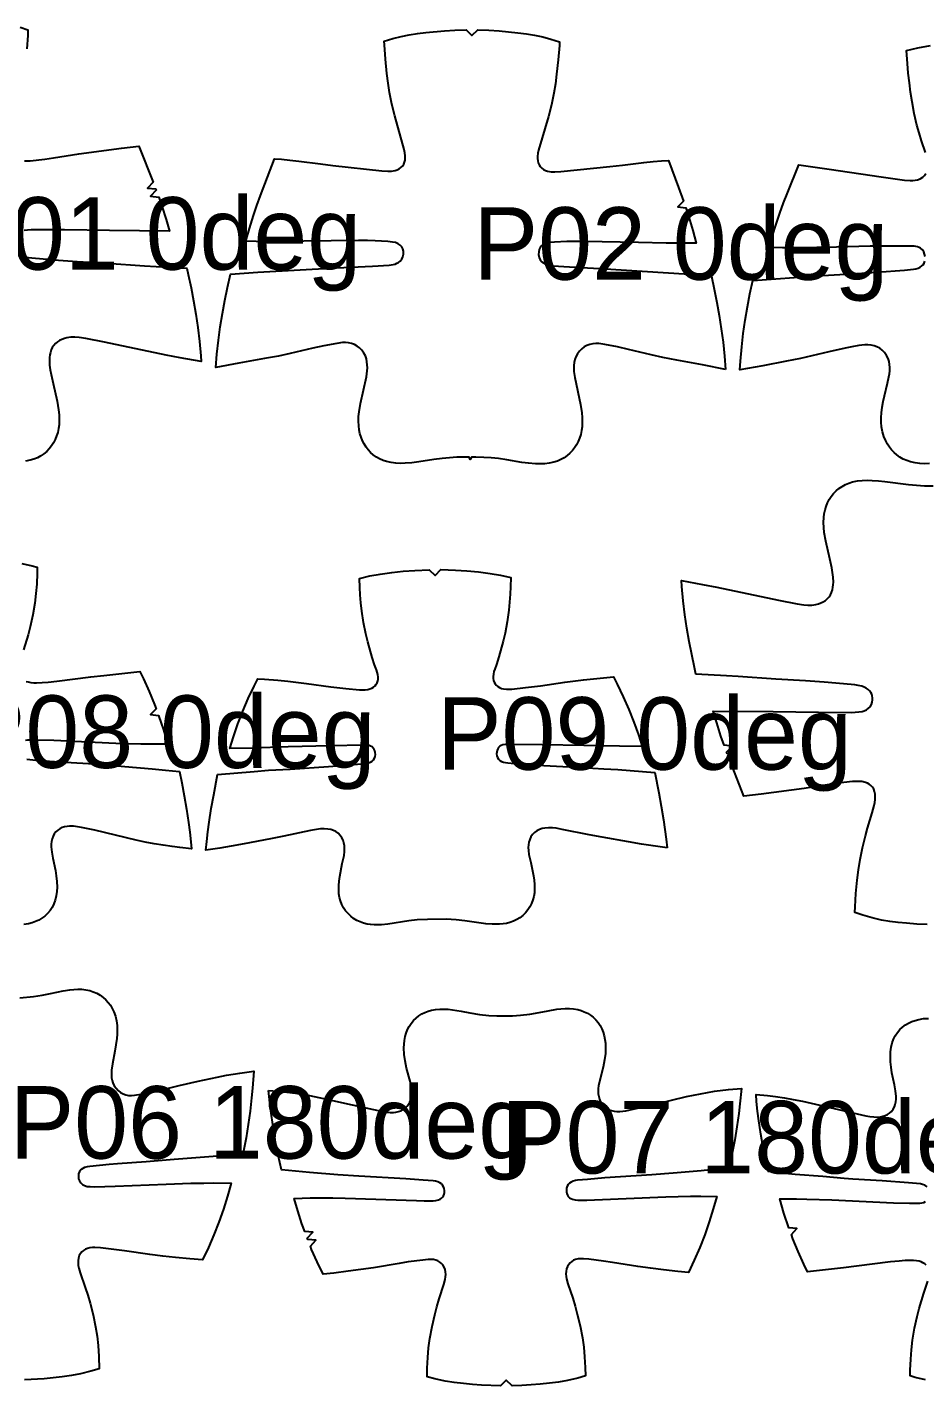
# Model space of a CAD drawing. Header units: millimetres. Extents: x 0 to 2016, y 0 to 4064.
# Drawn here: x 621.7 to 931.4, y 3026.7 to 3495.5 of the extents above; entities that cross this region are included whole.
import ezdxf

# ---------------------------------------------------------------- set-up
doc = ezdxf.new("R2010")
doc.units = ezdxf.units.MM
doc.layers.add('ANNOTATION', color=3, linetype='Continuous')
doc.layers.add('PIECES', color=5, linetype='Continuous')

msp = doc.modelspace()

# ---------------------------------------------------------------- linework, layer by layer
at = {"layer": 'PIECES'}
for points in [[(619.22, 3495.48), (621.92, 3494.55), (621.86, 3492.56), (621.58, 3488.01)], [(931.6, 3452.23), (930.26, 3456.25), (929.43, 3458.97), (928.68, 3461.72), (927.77, 3465.72), (927.02, 3469.76), (926.51, 3473.02), (926.08, 3476.3), (925.7, 3479.61), (925.39, 3482.94), (925.07, 3487.42), (928.95, 3488.36), (933.35, 3489.21)], [(620.71, 3449.33), (622.71, 3449.4), (627.72, 3449.99), (630.73, 3450.41), (639.47, 3451.75), (654.19, 3453.77), (660.19, 3454.46), (665.11, 3442.02), (663.23, 3439.96), (666.01, 3439.69), (666.18, 3439.22), (664.26, 3437.19), (667.03, 3436.87), (668.13, 3433.67), (669.57, 3429.17), (670.77, 3425.07), (650.08, 3425.28), (634.5, 3425.51), (623, 3425.52), (621.8, 3425.48), (620.61, 3425.38)], [(931.49, 3416.32), (931.33, 3417.16), (931.02, 3417.95), (930.55, 3418.66), (929.93, 3419.23), (929.43, 3419.5), (928.89, 3419.69), (927.74, 3419.88), (926.07, 3419.98), (915.65, 3419.96), (912.5, 3419.92), (900.98, 3419.62), (887.26, 3419.36), (882.27, 3419.35), (877.43, 3419.41), (881.41, 3431.35), (882.65, 3434.89), (883.86, 3438.03), (887.89, 3447.93), (898.4, 3446.46), (916.37, 3443.83), (924.35, 3442.73), (926.37, 3442.59), (927.23, 3442.6), (928.08, 3442.67), (928.91, 3442.85), (929.84, 3443.2), (930.68, 3443.73), (931.27, 3444.32), (931.74, 3445)], [(620.73, 3416.24), (621.98, 3416.04), (623.23, 3415.91), (632.46, 3415.15), (638.9, 3414.67), (649.13, 3414.07), (662.18, 3413.13), (666.19, 3412.87), (676.74, 3412.35), (677.25, 3410.1), (678.19, 3405.6), (679.06, 3401.08), (679.87, 3396.49), (680.58, 3391.89), (681.16, 3387.02), (681.6, 3382.13), (681.72, 3380.08), (681.72, 3380.08), (674.47, 3381.38), (669.58, 3382.33), (648.3, 3386.78), (641.85, 3388.07), (639.55, 3388.4), (638.14, 3388.5), (636.74, 3388.48), (635.35, 3388.3), (634.48, 3388.08), (633.64, 3387.78), (632.84, 3387.39), (632.1, 3386.92), (631.42, 3386.35), (630.83, 3385.69), (630.33, 3384.94), (629.94, 3384.12), (629.65, 3383.27), (629.46, 3382.38), (629.35, 3381.46), (629.3, 3380.54), (629.37, 3378.92), (629.58, 3377.31), (629.88, 3375.7), (630.57, 3372.52), (631.97, 3366.41), (632.47, 3363.46), (632.66, 3361.73), (632.73, 3359.99), (632.65, 3358.26), (632.48, 3356.96), (632.21, 3355.69), (631.82, 3354.44), (631.33, 3353.23), (630.74, 3352.1), (630.06, 3351.04), (629.27, 3350.04), (628.39, 3349.13), (627.42, 3348.31), (626.33, 3347.57), (625.17, 3346.95), (623.96, 3346.44), (622.7, 3346.04), (621.05, 3345.69)], [(933.04, 3344.9), (931.37, 3344.86), (929.71, 3344.93), (928.06, 3345.14), (926.44, 3345.51), (925.18, 3345.93), (923.98, 3346.46), (922.83, 3347.11), (921.75, 3347.88), (920.8, 3348.7), (919.95, 3349.61), (919.18, 3350.59), (918.5, 3351.64), (917.91, 3352.76), (917.27, 3354.31), (916.81, 3355.92), (916.5, 3357.58), (916.35, 3359.19), (916.33, 3360.81), (916.42, 3362.43), (916.65, 3364.39), (917, 3366.34), (917.44, 3368.26), (918.57, 3372.61), (919.04, 3374.81), (919.2, 3375.88), (919.3, 3376.95), (919.33, 3378.02), (919.26, 3379.08), (919.07, 3380.13), (918.76, 3381.14), (918.23, 3382.23), (917.54, 3383.21), (916.69, 3384.07), (915.83, 3384.69), (914.89, 3385.18), (913.89, 3385.53), (912.85, 3385.76), (911.79, 3385.86), (910.72, 3385.85), (909.65, 3385.77), (908.59, 3385.63), (906.25, 3385.24), (903.94, 3384.77), (898.24, 3383.49), (888.46, 3381.2), (883.73, 3380.21), (875.54, 3378.63), (867.62, 3377.25), (867.79, 3380.26), (868.22, 3385.22), (868.75, 3389.84), (869.4, 3394.43), (870.16, 3398.97), (871.04, 3403.49), (872.06, 3408.07), (894.29, 3409.64), (907.93, 3410.46), (914.88, 3410.91), (924.4, 3411.69), (927.45, 3411.99), (928.28, 3412.14), (929.09, 3412.37), (929.85, 3412.72), (930.37, 3413.09), (930.81, 3413.54), (931.16, 3414.07), (931.43, 3414.79)], [(932.18, 3185.84), (928.61, 3186.02), (925.05, 3186.3), (922.19, 3186.58), (919.34, 3186.95), (916.51, 3187.44), (913.21, 3188.19), (909.96, 3189.12), (907.26, 3190.04), (907.32, 3192.04), (907.6, 3196.59), (908.03, 3201.13), (908.47, 3204.71), (909.04, 3208.28), (909.88, 3212.39), (910.89, 3216.46), (911.63, 3219.17), (913.2, 3224.38), (913.89, 3226.9), (914.11, 3227.93), (914.25, 3228.98), (914.3, 3230.03), (914.23, 3230.91), (914.06, 3231.76), (913.76, 3232.56), (913.31, 3233.3), (912.81, 3233.84), (912.24, 3234.3), (911.59, 3234.66), (910.9, 3234.93), (909.7, 3235.19), (908.47, 3235.27), (906.47, 3235.19), (901.46, 3234.6), (898.45, 3234.19), (889.72, 3232.85), (874.99, 3230.82), (868.99, 3230.14), (864.07, 3242.57), (865.96, 3244.63), (863.17, 3244.91), (863, 3245.38), (864.92, 3247.41), (862.15, 3247.73), (861.05, 3250.92), (859.61, 3255.43), (858.41, 3259.53), (879.1, 3259.32), (894.68, 3259.09), (906.18, 3259.08), (907.38, 3259.12), (908.58, 3259.22), (909.75, 3259.43), (910.52, 3259.66), (911.24, 3259.97), (911.91, 3260.41), (912.52, 3261.02), (912.98, 3261.75), (913.26, 3262.56), (913.39, 3263.4), (913.39, 3264.08), (913.29, 3264.74), (913.08, 3265.39), (912.77, 3265.98), (912.36, 3266.52), (911.87, 3266.98), (911.19, 3267.44), (910.45, 3267.79), (909.67, 3268.07), (908.45, 3268.36), (907.2, 3268.55), (905.95, 3268.68), (896.73, 3269.45), (890.28, 3269.93), (880.05, 3270.53), (867, 3271.47), (863, 3271.72), (852.44, 3272.24), (851.93, 3274.5), (850.99, 3279), (850.12, 3283.52), (849.31, 3288.11), (848.61, 3292.71), (848.02, 3297.58), (847.58, 3302.46), (847.46, 3304.52), (847.46, 3304.52), (854.71, 3303.22), (859.6, 3302.27), (880.89, 3297.81), (887.33, 3296.53), (889.63, 3296.2), (891.04, 3296.1), (892.44, 3296.12), (893.83, 3296.3), (894.7, 3296.51), (895.55, 3296.82), (896.34, 3297.2), (897.09, 3297.68), (897.76, 3298.24), (898.35, 3298.91), (898.85, 3299.66), (899.24, 3300.47), (899.53, 3301.33), (899.72, 3302.22), (899.83, 3303.13), (899.88, 3304.05), (899.81, 3305.68), (899.6, 3307.29), (899.31, 3308.89), (898.61, 3312.08), (897.22, 3318.18), (896.71, 3321.14), (896.52, 3322.87), (896.45, 3324.6), (896.53, 3326.34), (896.7, 3327.63), (896.98, 3328.91), (897.36, 3330.16), (897.85, 3331.36), (898.44, 3332.49), (899.12, 3333.56), (899.91, 3334.55), (900.79, 3335.47), (901.76, 3336.29), (902.85, 3337.03), (904.01, 3337.65), (905.22, 3338.16), (906.48, 3338.56), (908.14, 3338.91), (909.81, 3339.1), (911.51, 3339.17), (913.21, 3339.13), (915.42, 3338.97), (917.63, 3338.73), (925.73, 3337.73), (928.52, 3337.46), (931.31, 3337.28), (934.3, 3337.22)], [(619.81, 3310.49), (623.4, 3309.63), (625.08, 3309.15), (625.09, 3307.11), (624.94, 3303.36), (624.68, 3300.08), (624.28, 3296.81), (623.59, 3292.7), (622.69, 3288.62), (621.98, 3285.87), (620.44, 3280.63)], [(621.34, 3269.78), (622.02, 3269.56), (622.96, 3269.38), (623.92, 3269.3), (624.89, 3269.28), (626.88, 3269.34), (628.86, 3269.49), (631.91, 3269.82), (643.64, 3271.32), (648.16, 3271.84), (660.51, 3273.17), (661.79, 3270.59), (663.75, 3266.25), (665.57, 3261.84), (666.12, 3260.33), (664.22, 3258.29), (667, 3257.99), (668.68, 3253), (670.12, 3248.07), (664.41, 3248.05), (660.83, 3248.09), (652.19, 3248.34), (630.84, 3249.36), (625.35, 3249.53), (621.73, 3249.5), (621.06, 3249.42)], [(621.55, 3242.91), (625.71, 3242.46), (634.75, 3241.84), (644.86, 3241.28), (647.95, 3241.07), (655.31, 3240.36), (664.79, 3239.58), (669.42, 3239.13), (674.18, 3238.62), (674.97, 3234.78), (675.83, 3230.31), (676.64, 3225.72), (677.34, 3221.1), (677.76, 3217.78), (678.11, 3214.44), (678.31, 3211.98), (678.31, 3211.98), (674.31, 3212.41), (671.64, 3212.76), (668.54, 3213.22), (665.45, 3213.74), (662.33, 3214.34), (659.23, 3215.01), (644.96, 3218.39), (640.4, 3219.37), (639.03, 3219.61), (637.65, 3219.77), (636.27, 3219.8), (635.41, 3219.72), (634.56, 3219.56), (633.74, 3219.31), (632.96, 3218.95), (632.25, 3218.48), (631.58, 3217.85), (631.02, 3217.12), (630.58, 3216.31), (630.26, 3215.44), (630.06, 3214.53), (629.97, 3213.61), (629.97, 3212.69), (630.15, 3210.83), (630.52, 3208.73), (631.39, 3204.56), (631.7, 3202.66), (631.9, 3200.74), (631.97, 3198.81), (631.9, 3197.27), (631.69, 3195.74), (631.33, 3194.24), (630.86, 3192.98), (630.26, 3191.78), (629.53, 3190.67), (628.67, 3189.65), (627.75, 3188.79), (626.74, 3188.04), (625.67, 3187.41), (624.53, 3186.88), (623.35, 3186.46), (622.12, 3186.14), (620.47, 3185.87)], [(619.11, 3160.55), (623.83, 3161.02), (626.79, 3161.5), (629.74, 3162.08), (634.11, 3163), (636.32, 3163.36), (637.71, 3163.5), (639.1, 3163.57), (640.49, 3163.53), (641.88, 3163.38), (643.24, 3163.09), (644.48, 3162.69), (645.68, 3162.16), (646.81, 3161.51), (647.87, 3160.74), (648.8, 3159.91), (649.63, 3158.99), (650.38, 3158), (651.02, 3156.94), (651.56, 3155.81), (652.1, 3154.28), (652.46, 3152.7), (652.66, 3151.08), (652.72, 3149.55), (652.68, 3148.02), (652.56, 3146.5), (652.29, 3144.34), (651.92, 3142.19), (651.1, 3137.86), (650.8, 3135.65), (650.73, 3134.75), (650.73, 3133.85), (650.79, 3132.96), (650.95, 3132.09), (651.21, 3131.24), (651.69, 3130.25), (652.32, 3129.37), (653.09, 3128.59), (653.88, 3127.98), (654.74, 3127.49), (655.66, 3127.13), (656.63, 3126.92), (657.68, 3126.87), (658.73, 3126.95), (663.06, 3127.71), (665.28, 3128.15), (674.06, 3130.34), (680.63, 3131.83), (687.16, 3133.24), (690.44, 3133.89), (694.98, 3134.65), (699.89, 3135.33), (699.42, 3129.41), (699.09, 3126.08), (698.57, 3121.46), (697.95, 3116.86), (697.21, 3112.32), (696.19, 3107.08), (690.38, 3106.34), (685.81, 3105.87), (672.42, 3104.84), (662.76, 3103.99), (652.79, 3103.31), (649.9, 3103.07), (643.28, 3102.39), (642.38, 3102.25), (641.49, 3102.01), (640.87, 3101.72), (640.32, 3101.33), (639.76, 3100.65), (639.42, 3099.84), (639.32, 3099.01), (639.42, 3098.17), (639.69, 3097.4), (640.13, 3096.72), (640.72, 3096.18), (641.43, 3095.81), (642.37, 3095.55), (643.34, 3095.45), (644.91, 3095.43), (652.07, 3095.6), (669.62, 3096.31), (678.14, 3096.61), (682.61, 3096.7), (685.96, 3096.72), (692.04, 3096.65), (690.8, 3092.14), (689.4, 3087.66), (687.84, 3083.24), (686.1, 3078.8), (684.2, 3074.43), (682.15, 3070.15), (677.76, 3070.51), (672.83, 3070.98), (668.43, 3071.45), (664.03, 3072), (655.25, 3073.27), (646.98, 3074.33), (645.03, 3074.44), (644.16, 3074.42), (643.29, 3074.32), (642.45, 3074.11), (641.76, 3073.83), (641.12, 3073.44), (640.56, 3072.97), (640.08, 3072.4), (639.65, 3071.64), (639.37, 3070.81), (639.23, 3069.95), (639.22, 3069.07), (639.3, 3068.21), (639.47, 3067.34), (639.95, 3065.65), (641.68, 3060.69), (642.56, 3057.99), (643.36, 3055.26), (644.39, 3051.22), (645.23, 3047.13), (645.75, 3043.88), (646.12, 3040.61), (646.4, 3036.87), (646.5, 3032.63), (643.6, 3031.77), (640.02, 3030.89), (636.9, 3030.29), (633.77, 3029.83), (630.62, 3029.47), (627.47, 3029.19), (620.71, 3028.76)], [(932.21, 3095.38), (931.36, 3095.98), (930.66, 3096.23), (929.92, 3096.37), (925.76, 3096.81), (916.73, 3097.43), (906.61, 3097.99), (903.52, 3098.2), (896.16, 3098.91), (886.68, 3099.69), (882.05, 3100.14), (877.3, 3100.65), (876.5, 3104.49), (875.64, 3108.96), (874.83, 3113.55), (874.13, 3118.17), (873.71, 3121.49), (873.37, 3124.83), (873.17, 3127.29), (873.17, 3127.29), (877.17, 3126.86), (879.83, 3126.52), (882.93, 3126.05), (886.03, 3125.53), (889.14, 3124.93), (892.24, 3124.26), (906.52, 3120.89), (911.08, 3119.9), (912.44, 3119.66), (913.82, 3119.5), (915.2, 3119.47), (916.07, 3119.55), (916.92, 3119.71), (917.74, 3119.96), (918.51, 3120.32), (919.23, 3120.79), (919.9, 3121.42), (920.45, 3122.15), (920.89, 3122.96), (921.21, 3123.83), (921.41, 3124.74), (921.5, 3125.66), (921.5, 3126.58), (921.32, 3128.45), (920.95, 3130.54), (920.08, 3134.71), (919.77, 3136.61), (919.57, 3138.53), (919.51, 3140.46), (919.58, 3142), (919.78, 3143.53), (920.15, 3145.03), (920.61, 3146.29), (921.21, 3147.49), (921.94, 3148.6), (922.81, 3149.62), (923.73, 3150.48), (924.73, 3151.23), (925.81, 3151.86), (926.94, 3152.39), (928.13, 3152.81), (929.35, 3153.13), (931, 3153.4), (932.67, 3153.51)], [(931.88, 3068.32), (931.36, 3068.8), (930.77, 3069.19), (930.13, 3069.49), (929.45, 3069.71), (928.51, 3069.89), (927.55, 3069.97), (926.58, 3069.99), (924.6, 3069.93), (922.61, 3069.78), (919.56, 3069.45), (907.83, 3067.95), (903.31, 3067.43), (890.96, 3066.1), (889.68, 3068.68), (887.72, 3073.02), (885.91, 3077.43), (885.35, 3078.94), (887.26, 3080.98), (884.48, 3081.28), (882.8, 3086.27), (881.36, 3091.2), (887.07, 3091.22), (890.64, 3091.18), (899.29, 3090.93), (920.63, 3089.91), (926.13, 3089.74), (929.74, 3089.77), (930.42, 3089.85), (931.07, 3090.03), (931.64, 3090.32)], [(931.66, 3028.78), (928.07, 3029.64), (926.4, 3030.12), (926.39, 3032.16), (926.53, 3035.91), (926.79, 3039.19), (927.19, 3042.46), (927.89, 3046.57), (928.78, 3050.65), (929.49, 3053.4), (931.04, 3058.64), (932.5, 3062.84)]]:
    msp.add_lwpolyline(points, dxfattribs=at)
for points in [[(862.62, 3377.38), (854.69, 3378.97), (845.87, 3380.57), (841.01, 3381.5), (837, 3382.39), (829.2, 3384.28), (825.38, 3385.16), (820.95, 3386.03), (818.91, 3386.31), (817.89, 3386.35), (816.87, 3386.28), (815.82, 3386.05), (814.81, 3385.67), (813.87, 3385.15), (813.01, 3384.5), (812.21, 3383.69), (811.54, 3382.77), (811.02, 3381.75), (810.67, 3380.78), (810.44, 3379.77), (810.32, 3378.74), (810.29, 3377.7), (810.34, 3376.66), (810.62, 3374.56), (812.62, 3365.32), (813.06, 3362.47), (813.19, 3360.84), (813.22, 3359.21), (813.13, 3357.58), (812.95, 3356.27), (812.67, 3354.97), (812.28, 3353.71), (811.78, 3352.49), (811.21, 3351.38), (810.55, 3350.34), (809.79, 3349.37), (808.94, 3348.47), (808, 3347.66), (806.94, 3346.93), (805.81, 3346.3), (804.63, 3345.79), (803.4, 3345.4), (801.83, 3345.05), (800.24, 3344.86), (798.63, 3344.8), (797.02, 3344.84), (794.67, 3345.03), (792.34, 3345.34), (787.14, 3346.19), (784.26, 3346.61), (781.76, 3346.88), (779.24, 3347.05), (776.49, 3347.14), (774.95, 3347.14), (774.55, 3346.34), (774.15, 3347.14), (772.61, 3347.16), (769.86, 3347.09), (767.34, 3346.93), (764.83, 3346.69), (761.95, 3346.29), (756.75, 3345.48), (754.41, 3345.19), (752.06, 3345.01), (750.45, 3344.99), (748.85, 3345.07), (747.26, 3345.27), (745.69, 3345.62), (744.46, 3346.03), (743.28, 3346.55), (742.16, 3347.18), (741.1, 3347.93), (740.17, 3348.74), (739.33, 3349.65), (738.58, 3350.63), (737.92, 3351.67), (737.36, 3352.78), (736.87, 3354.01), (736.5, 3355.27), (736.22, 3356.57), (736.05, 3357.88), (735.97, 3359.51), (736.02, 3361.15), (736.17, 3362.78), (736.62, 3365.61), (738.69, 3374.84), (738.99, 3376.94), (739.05, 3377.98), (739.03, 3379.02), (738.91, 3380.05), (738.7, 3381.06), (738.36, 3382.04), (737.84, 3383.06), (737.18, 3383.99), (736.38, 3384.8), (735.53, 3385.46), (734.59, 3385.99), (733.59, 3386.37), (732.54, 3386.61), (731.52, 3386.69), (730.5, 3386.66), (728.46, 3386.39), (724.02, 3385.56), (720.19, 3384.71), (712.38, 3382.88), (708.37, 3382.02), (703.49, 3381.13), (694.66, 3379.6), (686.72, 3378.07), (687.09, 3382.61), (687.63, 3387.48), (688.29, 3392.09), (689.06, 3396.69), (689.89, 3401.21), (690.79, 3405.72), (691.78, 3410.28), (701.28, 3410.93), (728.41, 3412.47), (740.78, 3413.02), (746.59, 3413.39), (747.99, 3413.6), (748.64, 3413.77), (749.26, 3414.01), (749.84, 3414.33), (750.36, 3414.74), (750.92, 3415.43), (751.3, 3416.23), (751.51, 3417.19), (751.5, 3418.17), (751.32, 3418.97), (750.96, 3419.71), (750.4, 3420.32), (749.71, 3420.77), (748.75, 3421.14), (747.74, 3421.36), (746.09, 3421.56), (741.76, 3421.76), (739.09, 3421.83), (736, 3421.85), (717.14, 3421.68), (707.56, 3421.48), (704.22, 3421.47), (697.16, 3421.62), (698.38, 3425.97), (699.77, 3430.49), (700.92, 3433.97), (702.15, 3437.43), (706.98, 3450.03), (709.41, 3449.89), (712.3, 3449.65), (715.4, 3449.28), (722.83, 3448.29), (727.17, 3447.75), (744.07, 3445.89), (746.1, 3445.79), (747.37, 3445.84), (748.63, 3446.05), (749.35, 3446.29), (750.03, 3446.61), (750.64, 3447.03), (751.17, 3447.56), (751.58, 3448.18), (751.87, 3448.85), (752.06, 3449.57), (752.14, 3450.31), (752.14, 3451.07), (752.02, 3452.16), (751.78, 3453.24), (748.51, 3464.91), (747.51, 3468.89), (746.69, 3472.92), (746.18, 3476.21), (745.78, 3479.51), (745.28, 3484.44), (744.91, 3489.39), (744.85, 3490.71), (747.85, 3491.6), (750.65, 3492.3), (753.48, 3492.88), (756.35, 3493.32), (759.23, 3493.67), (765.69, 3494.27), (769.26, 3494.5), (773.13, 3494.6), (775.12, 3492.59), (777.13, 3494.58), (781, 3494.46), (784.57, 3494.2), (791.02, 3493.54), (793.9, 3493.18), (796.77, 3492.71), (799.59, 3492.11), (802.39, 3491.39), (805.38, 3490.47), (805.31, 3489.15), (804.9, 3484.21), (804.36, 3479.28), (803.93, 3475.98), (803.4, 3472.69), (802.55, 3468.67), (801.52, 3464.7), (798.15, 3453.05), (797.91, 3451.98), (797.77, 3450.89), (797.77, 3450.13), (797.85, 3449.39), (798.03, 3448.67), (798.31, 3447.99), (798.72, 3447.37), (799.25, 3446.84), (799.86, 3446.41), (800.53, 3446.08), (801.25, 3445.84), (802.5, 3445.62), (803.78, 3445.56), (805.81, 3445.64), (822.72, 3447.37), (827.06, 3447.88), (834.5, 3448.81), (837.61, 3449.15), (840.5, 3449.38), (842.93, 3449.49), (846.43, 3440.17), (848.14, 3435.47), (846.18, 3433.47), (848.95, 3433.1), (849.98, 3429.9), (851.34, 3425.37), (852.53, 3421.01), (845.46, 3420.91), (842.13, 3420.95), (832.55, 3421.23), (813.69, 3421.54), (810.6, 3421.55), (807.92, 3421.5), (803.59, 3421.33), (801.95, 3421.15), (800.93, 3420.94), (799.97, 3420.58), (799.28, 3420.13), (798.71, 3419.52), (798.35, 3418.79), (798.16, 3417.98), (798.14, 3417), (798.34, 3416.05), (798.72, 3415.24), (799.27, 3414.55), (799.79, 3414.13), (800.36, 3413.81), (800.99, 3413.57), (801.63, 3413.39), (803.03, 3413.17), (808.84, 3412.75), (821.21, 3412.1), (848.32, 3410.35), (857.81, 3409.63), (858.77, 3405.06), (859.63, 3400.54), (860.42, 3396.01), (861.16, 3391.41), (861.78, 3386.8), (862.29, 3381.92), (862.62, 3377.38)], [(842.46, 3212.31), (837.68, 3212.98), (833.68, 3213.6), (829.17, 3214.36), (820.09, 3216), (815.53, 3216.88), (806.32, 3218.72), (804.18, 3219.08), (802.88, 3219.23), (801.58, 3219.28), (800.27, 3219.18), (799.31, 3218.99), (798.39, 3218.69), (797.52, 3218.25), (796.73, 3217.68), (796.05, 3216.97), (795.5, 3216.15), (795.08, 3215.25), (794.8, 3214.32), (794.64, 3213.37), (794.58, 3212.4), (794.62, 3211.43), (794.8, 3210.03), (795.42, 3207.26), (796.35, 3202.73), (796.58, 3201.2), (796.73, 3199.66), (796.76, 3198.12), (796.67, 3196.85), (796.46, 3195.59), (796.14, 3194.35), (795.7, 3193.15), (795.12, 3192), (794.42, 3190.92), (793.61, 3189.92), (792.69, 3189.02), (791.68, 3188.23), (790.6, 3187.57), (789.46, 3187.02), (788.26, 3186.59), (787.06, 3186.29), (785.85, 3186.09), (784.62, 3185.98), (783.39, 3185.96), (782.15, 3185.99), (779.93, 3186.17), (772.63, 3187.2), (769.72, 3187.52), (766.21, 3187.7), (759.79, 3187.67), (756.28, 3187.45), (753.38, 3187.11), (746.08, 3186.01), (743.87, 3185.81), (742.63, 3185.76), (741.39, 3185.78), (740.17, 3185.87), (738.95, 3186.06), (737.75, 3186.35), (736.55, 3186.76), (735.4, 3187.3), (734.31, 3187.96), (733.3, 3188.73), (732.37, 3189.63), (731.55, 3190.61), (730.84, 3191.69), (730.25, 3192.84), (729.79, 3194.03), (729.46, 3195.26), (729.25, 3196.52), (729.14, 3197.8), (729.16, 3199.34), (729.29, 3200.88), (729.5, 3202.41), (730.4, 3206.94), (730.99, 3209.72), (731.16, 3211.13), (731.18, 3212.1), (731.12, 3213.07), (730.95, 3214.02), (730.66, 3214.94), (730.23, 3215.84), (729.67, 3216.65), (728.98, 3217.36), (728.19, 3217.92), (727.32, 3218.34), (726.39, 3218.64), (725.42, 3218.82), (724.12, 3218.9), (722.82, 3218.84), (721.52, 3218.68), (719.38, 3218.31), (710.19, 3216.37), (705.64, 3215.46), (696.58, 3213.73), (692.07, 3212.93), (688.08, 3212.27), (683.31, 3211.54), (683.61, 3214.58), (684, 3217.91), (684.45, 3221.23), (685.19, 3225.92), (686.01, 3230.6), (687.31, 3237.63), (699.98, 3238.73), (704.87, 3239.09), (712.4, 3239.52), (725.61, 3240.38), (734.49, 3241.05), (737.99, 3241.41), (738.72, 3241.52), (739.43, 3241.68), (740.11, 3241.93), (740.69, 3242.27), (741.19, 3242.7), (741.56, 3243.24), (741.77, 3243.87), (741.83, 3244.52), (741.76, 3245.19), (741.64, 3245.76), (741.42, 3246.3), (741.1, 3246.78), (740.67, 3247.15), (740.17, 3247.42), (739.62, 3247.6), (738.77, 3247.73), (737.91, 3247.76), (726.1, 3247.53), (711.72, 3247.15), (699.38, 3246.75), (691.55, 3246.61), (692.81, 3250.67), (694.35, 3255.1), (696.04, 3259.47), (697.92, 3263.85), (699.94, 3268.17), (701.23, 3270.7), (703.53, 3270.54), (708.1, 3270.14), (711.55, 3269.79), (718, 3269.01), (726.38, 3267.88), (731.6, 3267.31), (736.32, 3266.88), (737.28, 3266.84), (738.24, 3266.85), (739.2, 3266.97), (739.9, 3267.14), (740.56, 3267.41), (741.17, 3267.76), (741.71, 3268.23), (742.11, 3268.75), (742.41, 3269.32), (742.61, 3269.93), (742.73, 3270.58), (742.75, 3271.24), (742.66, 3272.1), (742.47, 3272.95), (742.19, 3273.78), (741.55, 3275.43), (740.7, 3277.98), (739.2, 3283.37), (738.5, 3286.19), (737.74, 3290.11), (737.16, 3294.05), (736.84, 3296.83), (736.59, 3299.61), (736.42, 3302.17), (736.32, 3305.31), (739.88, 3306.15), (743.44, 3306.81), (747.44, 3307.37), (751.45, 3307.76), (755.4, 3308.06), (760.42, 3308.31), (762.43, 3306.32), (764.42, 3308.33), (769.44, 3308.13), (773.4, 3307.87), (777.42, 3307.51), (781.41, 3307), (784.98, 3306.36), (788.55, 3305.56), (788.48, 3302.42), (788.34, 3299.86), (788.11, 3297.07), (787.81, 3294.29), (787.27, 3290.34), (786.55, 3286.42), (785.88, 3283.59), (784.43, 3278.19), (783.6, 3275.64), (782.98, 3273.98), (782.71, 3273.14), (782.52, 3272.29), (782.45, 3271.43), (782.48, 3270.77), (782.6, 3270.12), (782.81, 3269.51), (783.11, 3268.94), (783.52, 3268.43), (784.06, 3267.97), (784.67, 3267.62), (785.34, 3267.36), (786.04, 3267.19), (787, 3267.09), (787.96, 3267.08), (788.92, 3267.13), (793.63, 3267.61), (798.84, 3268.23), (807.22, 3269.44), (813.66, 3270.28), (817.11, 3270.67), (821.67, 3271.11), (823.97, 3271.29), (825.29, 3268.77), (827.35, 3264.47), (829.26, 3260.11), (831, 3255.75), (832.58, 3251.34), (833.88, 3247.29), (826.05, 3247.36), (813.71, 3247.64), (799.32, 3247.88), (787.51, 3248), (786.65, 3247.96), (785.8, 3247.82), (785.25, 3247.64), (784.75, 3247.36), (784.33, 3246.99), (784.01, 3246.5), (783.8, 3245.96), (783.68, 3245.39), (783.63, 3244.72), (783.69, 3244.07), (783.9, 3243.45), (784.28, 3242.91), (784.78, 3242.48), (785.36, 3242.15), (786.05, 3241.91), (786.76, 3241.75), (787.49, 3241.65), (791, 3241.32), (799.88, 3240.73), (813.1, 3240), (820.63, 3239.64), (825.53, 3239.33), (838.21, 3238.35), (839.57, 3231.34), (840.43, 3226.67), (841.22, 3221.98), (841.7, 3218.66), (842.12, 3215.34), (842.46, 3212.31)], [(704.89, 3128.59), (709.35, 3128.26), (714.28, 3127.67), (719.08, 3126.87), (723.86, 3125.9), (733.82, 3123.66), (744.87, 3121.25), (745.91, 3121.09), (746.96, 3121), (748.01, 3121.02), (748.92, 3121.13), (749.8, 3121.33), (750.65, 3121.65), (751.45, 3122.08), (752.18, 3122.62), (752.77, 3123.21), (753.27, 3123.87), (753.67, 3124.6), (753.99, 3125.38), (754.22, 3126.26), (754.34, 3127.15), (754.37, 3128.06), (754.33, 3128.98), (754.21, 3129.89), (753.79, 3131.89), (752.6, 3136.34), (752.07, 3138.83), (751.77, 3141.07), (751.67, 3143.34), (751.71, 3144.63), (751.85, 3145.92), (752.09, 3147.19), (752.45, 3148.44), (752.92, 3149.61), (753.49, 3150.72), (754.18, 3151.77), (754.98, 3152.73), (755.87, 3153.61), (756.82, 3154.36), (757.83, 3155.01), (758.9, 3155.55), (760.02, 3155.99), (761.18, 3156.32), (762.6, 3156.59), (764.04, 3156.71), (765.48, 3156.72), (766.93, 3156.63), (768.38, 3156.47), (771.41, 3155.98), (774.42, 3155.41), (777.69, 3154.89), (780.98, 3154.53), (783.73, 3154.39), (789.08, 3154.41), (791.83, 3154.58), (795.12, 3154.97), (798.38, 3155.53), (801.39, 3156.12), (804.42, 3156.64), (805.86, 3156.81), (807.31, 3156.91), (808.76, 3156.92), (810.19, 3156.81), (811.62, 3156.56), (812.78, 3156.24), (813.9, 3155.81), (814.98, 3155.28), (816, 3154.64), (816.95, 3153.9), (817.85, 3153.03), (818.66, 3152.07), (819.35, 3151.03), (819.94, 3149.92), (820.42, 3148.76), (820.79, 3147.52), (821.04, 3146.25), (821.19, 3144.96), (821.25, 3143.66), (821.17, 3141.4), (820.89, 3139.15), (820.38, 3136.65), (819.23, 3132.2), (818.83, 3130.19), (818.72, 3129.28), (818.68, 3128.36), (818.72, 3127.45), (818.86, 3126.56), (819.1, 3125.68), (819.42, 3124.91), (819.83, 3124.18), (820.34, 3123.53), (820.93, 3122.94), (821.67, 3122.4), (822.47, 3121.99), (823.32, 3121.68), (824.21, 3121.48), (825.12, 3121.38), (826.17, 3121.37), (827.21, 3121.47), (828.25, 3121.64), (839.28, 3124.15), (849.22, 3126.49), (853.98, 3127.5), (858.78, 3128.35), (863.71, 3128.98), (868.17, 3129.35), (867.61, 3124.06), (867.2, 3120.73), (866.56, 3116.13), (865.83, 3111.55), (864.98, 3107.02), (863.87, 3101.99), (854.25, 3100.93), (844.53, 3100.04), (837.24, 3099.48), (821.02, 3098.44), (815.06, 3097.96), (813.32, 3097.85), (811.6, 3097.68), (810.81, 3097.54), (810.04, 3097.33), (809.32, 3096.99), (808.79, 3096.61), (808.34, 3096.13), (808.01, 3095.57), (807.8, 3094.96), (807.72, 3094.33), (807.75, 3093.68), (807.86, 3093.09), (808.07, 3092.53), (808.39, 3092.03), (808.79, 3091.64), (809.26, 3091.33), (809.78, 3091.11), (810.7, 3090.9), (811.65, 3090.83), (814.74, 3090.81), (817.45, 3090.89), (842.03, 3091.95), (846.28, 3092.09), (850.54, 3092.16), (854.07, 3092.15), (859.59, 3092.04), (858.42, 3087.77), (857.02, 3083.3), (855.47, 3078.87), (853.74, 3074.43), (851.86, 3070.06), (849.87, 3065.83), (846.12, 3066.19), (841.2, 3066.74), (836.8, 3067.28), (832.41, 3067.9), (823.65, 3069.31), (820.5, 3069.77), (815.47, 3070.4), (813.61, 3070.53), (812.69, 3070.55), (811.77, 3070.48), (810.88, 3070.29), (810.2, 3070.02), (809.56, 3069.65), (809, 3069.18), (808.51, 3068.63), (808.06, 3067.89), (807.76, 3067.08), (807.59, 3066.22), (807.55, 3065.35), (807.62, 3064.48), (807.77, 3063.62), (808.24, 3061.91), (809.89, 3056.93), (810.73, 3054.21), (811.49, 3051.48), (812.46, 3047.42), (813.24, 3043.32), (813.7, 3040.06), (814.02, 3036.78), (814.24, 3033.04), (814.28, 3030.12), (811.7, 3029.39), (808.1, 3028.57), (804.98, 3028.02), (801.84, 3027.61), (798.69, 3027.3), (795.53, 3027.07), (792.36, 3026.89), (789, 3026.74), (786.99, 3028.73), (785, 3026.72), (778.48, 3026.99), (775.31, 3027.19), (772.16, 3027.47), (769.01, 3027.85), (765.89, 3028.37), (762.28, 3029.16), (759.69, 3029.86), (759.71, 3032.79), (759.89, 3036.53), (760.19, 3039.81), (760.61, 3043.07), (761.36, 3047.18), (762.29, 3051.25), (763.02, 3053.99), (763.83, 3056.71), (765.44, 3061.71), (765.89, 3063.42), (766.04, 3064.29), (766.1, 3065.16), (766.05, 3066.03), (765.87, 3066.88), (765.56, 3067.69), (765.1, 3068.43), (764.61, 3068.98), (764.04, 3069.43), (763.41, 3069.8), (762.72, 3070.06), (761.83, 3070.25), (760.91, 3070.3), (759.99, 3070.28), (758.13, 3070.13), (753.11, 3069.45), (749.96, 3068.97), (741.21, 3067.48), (736.83, 3066.81), (732.44, 3066.23), (727.52, 3065.64), (723.77, 3065.24), (721.74, 3069.45), (719.82, 3073.81), (719.4, 3074.86), (721.26, 3076.95), (718.47, 3077.18), (718.28, 3077.64), (720.19, 3079.69), (717.42, 3079.99), (716.46, 3082.64), (715.02, 3087.1), (713.81, 3091.35), (719.33, 3091.53), (722.86, 3091.56), (727.12, 3091.53), (731.37, 3091.44), (755.96, 3090.61), (758.67, 3090.55), (761.76, 3090.59), (762.71, 3090.68), (763.63, 3090.89), (764.14, 3091.12), (764.61, 3091.43), (765, 3091.83), (765.32, 3092.33), (765.53, 3092.89), (765.64, 3093.48), (765.66, 3094.13), (765.57, 3094.77), (765.36, 3095.37), (765.02, 3095.93), (764.57, 3096.4), (764.03, 3096.78), (763.31, 3097.11), (762.54, 3097.32), (761.74, 3097.45), (760.02, 3097.6), (758.29, 3097.69), (752.32, 3098.12), (736.09, 3099.01), (728.8, 3099.5), (719.07, 3100.3), (709.43, 3101.27), (708.28, 3106.29), (707.39, 3110.8), (706.61, 3115.38), (705.93, 3119.98), (705.49, 3123.3), (704.89, 3128.59)]]:
    msp.add_lwpolyline(points, close=True, dxfattribs=at)

# ---------------------------------------------------------------- texts
at = {"layer": 'ANNOTATION'}
for s, p in [('P01 0deg', (593.77, 3411.83)), ('P02 0deg', (775.67, 3408.36)), ('P08 0deg', (598.73, 3239.91)), ('P09 0deg', (763.07, 3239.31)), ('P06 180deg', (615.59, 3105.12)), ('P07 180deg', (785.16, 3099.99))]:
    msp.add_text(s, height=25, dxfattribs=at).set_placement(p)

doc.saveas('drawing.dxf')
